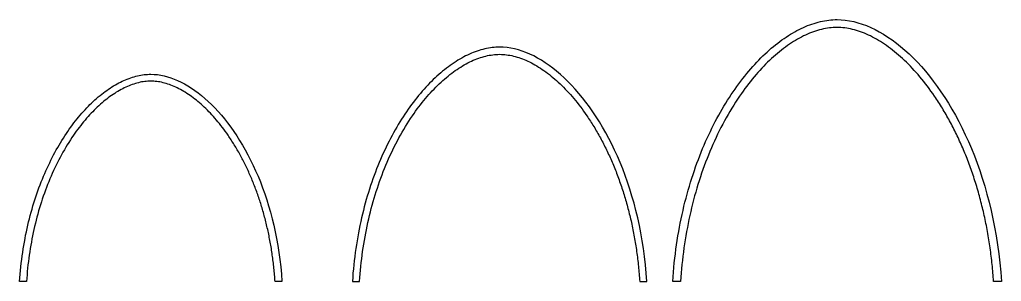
# Model space of a CAD drawing. Extents: x 57 to 189, y -88 to -29.
# Drawn here: x 123.84 to 133.07, y -59.39 to -56.93 of the extents above; entities that cross this region are included whole.
import ezdxf

# ---------------------------------------------------------------- set-up
doc = ezdxf.new("R2010")
doc.units = 0
doc.layers.add('NAILERS', color=18, linetype='CONTINUOUS')

msp = doc.modelspace()

# ---------------------------------------------------------------- linework, layer by layer
at = {"layer": 'NAILERS'}
for points in [[(133.0749, -59.3924), (133.0748, -59.3924), (133.0746, -59.3924), (133.0742, -59.3924), (133.0736, -59.3924), (133.0729, -59.3924), (133.072, -59.3924), (133.071, -59.3924), (133.0699, -59.3924), (133.0686, -59.3924), (133.0673, -59.3924), (133.0658, -59.3924), (133.0643, -59.3924), (133.0626, -59.3924), (133.0609, -59.3924), (133.0591, -59.3924), (133.0572, -59.3924), (133.0552, -59.3924), (133.0532, -59.3924), (133.0512, -59.3924), (133.0491, -59.3924), (133.0469, -59.3924), (133.0448, -59.3924), (133.0426, -59.3924), (133.0404, -59.3924), (133.0382, -59.3924), (133.036, -59.3924), (133.0338, -59.3924), (133.0316, -59.3924), (133.0295, -59.3924), (133.0273, -59.3924), (133.0252, -59.3924), (133.0232, -59.3924), (133.0212, -59.3924), (133.0192, -59.3924), (133.0173, -59.3924), (133.0155, -59.3924), (133.0138, -59.3924), (133.0121, -59.3924), (133.0106, -59.3924), (133.0091, -59.3924), (133.0078, -59.3924), (133.0065, -59.3924), (133.0054, -59.3924), (133.0044, -59.3924), (133.0035, -59.3924), (133.0028, -59.3924), (133.0022, -59.3924), (133.0018, -59.3924), (133.0016, -59.3924), (133.0015, -59.3924), (133.0001, -59.3725), (132.9987, -59.3526), (132.9972, -59.3327), (132.9956, -59.3129), (132.9939, -59.2931), (132.9921, -59.2734), (132.9903, -59.2536), (132.9883, -59.2339), (132.9862, -59.2143), (132.9841, -59.1946), (132.9819, -59.175), (132.9795, -59.1555), (132.9771, -59.1359), (132.9746, -59.1165), (132.972, -59.097), (132.9693, -59.0776), (132.9665, -59.0582), (132.9637, -59.0389), (132.9607, -59.0196), (132.9577, -59.0003), (132.9545, -58.9811), (132.9513, -58.9619), (132.948, -58.9428), (132.9446, -58.9237), (132.9411, -58.9047), (132.9376, -58.8857), (132.9339, -58.8667), (132.9302, -58.8478), (132.9263, -58.8289), (132.9224, -58.8101), (132.9184, -58.7913), (132.9143, -58.7726), (132.9102, -58.7539), (132.9059, -58.7353), (132.9015, -58.7167), (132.8971, -58.6982), (132.8926, -58.6797), (132.888, -58.6613), (132.8833, -58.6429), (132.8785, -58.6246), (132.8737, -58.6063), (132.8688, -58.5881), (132.8637, -58.57), (132.8586, -58.5519), (132.8534, -58.5338), (132.8482, -58.5159), (132.8428, -58.4979), (132.8374, -58.4801), (132.8319, -58.4623), (132.8263, -58.4445), (132.8206, -58.4268), (132.8148, -58.4092), (132.809, -58.3916), (132.803, -58.3741), (132.797, -58.3567), (132.791, -58.3393), (132.7848, -58.322), (132.7785, -58.3047), (132.7722, -58.2876), (132.7658, -58.2704), (132.7593, -58.2534), (132.7527, -58.2364), (132.7461, -58.2195), (132.7394, -58.2027), (132.7326, -58.1859), (132.7257, -58.1692), (132.7187, -58.1526), (132.7117, -58.136), (132.7045, -58.1195), (132.6974, -58.1031), (132.6901, -58.0868), (132.6827, -58.0705), (132.6753, -58.0543), (132.6678, -58.0382), (132.6602, -58.0222), (132.6525, -58.0062), (132.6448, -57.9903), (132.637, -57.9745), (132.6291, -57.9588), (132.6212, -57.9431), (132.6131, -57.9276), (132.605, -57.9121), (132.5968, -57.8967), (132.5886, -57.8814), (132.5802, -57.8661), (132.5718, -57.851), (132.5633, -57.8359), (132.5548, -57.8209), (132.5461, -57.806), (132.5374, -57.7912), (132.5286, -57.7765), (132.5198, -57.7618), (132.5109, -57.7473), (132.5019, -57.7328), (132.4928, -57.7184), (132.4837, -57.7042), (132.4745, -57.69), (132.4652, -57.6759), (132.4558, -57.6619), (132.4464, -57.6479), (132.4297, -57.6238), (132.4129, -57.6001), (132.3959, -57.5768), (132.3788, -57.5538), (132.3616, -57.5313), (132.3442, -57.5092), (132.3267, -57.4875), (132.309, -57.4663), (132.2913, -57.4454), (132.2734, -57.425), (132.2555, -57.405), (132.2374, -57.3854), (132.2192, -57.3663), (132.201, -57.3476), (132.1826, -57.3294), (132.1642, -57.3116), (132.1457, -57.2943), (132.1272, -57.2774), (132.1086, -57.261), (132.0899, -57.245), (132.0712, -57.2295), (132.0524, -57.2145), (132.0336, -57.1999), (132.0147, -57.1859), (131.9959, -57.1723), (131.977, -57.1592), (131.958, -57.1466), (131.9391, -57.1345), (131.9202, -57.1229), (131.9012, -57.1118), (131.8823, -57.1011), (131.8633, -57.091), (131.8444, -57.0815), (131.8255, -57.0724), (131.8066, -57.0638), (131.7877, -57.0558), (131.7689, -57.0483), (131.7501, -57.0414), (131.7313, -57.0349), (131.7127, -57.029), (131.694, -57.0237), (131.6754, -57.0189), (131.6569, -57.0146), (131.6385, -57.0109), (131.6201, -57.0078), (131.6018, -57.0052), (131.5836, -57.0032), (131.5655, -57.0018), (131.5475, -57.0009), (131.5296, -57.0006), (131.5117, -57.0009), (131.4937, -57.0018), (131.4756, -57.0032), (131.4574, -57.0052), (131.4391, -57.0078), (131.4207, -57.0109), (131.4023, -57.0146), (131.3838, -57.0189), (131.3652, -57.0237), (131.3466, -57.029), (131.3279, -57.0349), (131.3091, -57.0414), (131.2903, -57.0483), (131.2715, -57.0558), (131.2526, -57.0638), (131.2337, -57.0724), (131.2148, -57.0815), (131.1959, -57.091), (131.177, -57.1011), (131.158, -57.1118), (131.1391, -57.1229), (131.1201, -57.1345), (131.1012, -57.1466), (131.0822, -57.1592), (131.0633, -57.1723), (131.0445, -57.1859), (131.0256, -57.1999), (131.0068, -57.2145), (130.988, -57.2295), (130.9693, -57.245), (130.9506, -57.261), (130.932, -57.2774), (130.9135, -57.2943), (130.895, -57.3116), (130.8766, -57.3294), (130.8582, -57.3476), (130.84, -57.3663), (130.8218, -57.3854), (130.8038, -57.405), (130.7858, -57.425), (130.7679, -57.4454), (130.7502, -57.4663), (130.7325, -57.4875), (130.715, -57.5092), (130.6977, -57.5313), (130.6804, -57.5538), (130.6633, -57.5768), (130.6463, -57.6001), (130.6295, -57.6238), (130.6128, -57.6479), (130.594, -57.6759), (130.5755, -57.7042), (130.5573, -57.7328), (130.5394, -57.7618), (130.5218, -57.7912), (130.5044, -57.8209), (130.4874, -57.851), (130.4706, -57.8814), (130.4542, -57.9121), (130.4381, -57.9432), (130.4222, -57.9745), (130.4067, -58.0062), (130.3914, -58.0382), (130.3765, -58.0705), (130.3619, -58.1031), (130.3475, -58.136), (130.3335, -58.1692), (130.3199, -58.2027), (130.3065, -58.2364), (130.2934, -58.2705), (130.2807, -58.3047), (130.2683, -58.3393), (130.2562, -58.3741), (130.2444, -58.4092), (130.2329, -58.4445), (130.2218, -58.4801), (130.211, -58.5158), (130.2006, -58.5519), (130.1905, -58.5881), (130.1807, -58.6246), (130.1712, -58.6613), (130.1621, -58.6982), (130.1533, -58.7353), (130.1449, -58.7726), (130.1368, -58.8101), (130.129, -58.8478), (130.1216, -58.8856), (130.1146, -58.9237), (130.1079, -58.9619), (130.1015, -59.0003), (130.0955, -59.0389), (130.0899, -59.0776), (130.0846, -59.1165), (130.0797, -59.1555), (130.0751, -59.1946), (130.0709, -59.2339), (130.0671, -59.2734), (130.0636, -59.3129), (130.0605, -59.3526), (130.0577, -59.3924), (130.0577, -59.3924), (130.0574, -59.3924), (130.057, -59.3924), (130.0564, -59.3924), (130.0557, -59.3924), (130.0548, -59.3924), (130.0538, -59.3924), (130.0527, -59.3924), (130.0515, -59.3924), (130.0501, -59.3924), (130.0486, -59.3924), (130.0471, -59.3924), (130.0454, -59.3924), (130.0437, -59.3924), (130.0419, -59.3924), (130.04, -59.3924), (130.038, -59.3924), (130.036, -59.3924), (130.034, -59.3924), (130.0319, -59.3924), (130.0298, -59.3924), (130.0276, -59.3924), (130.0254, -59.3924), (130.0232, -59.3924), (130.021, -59.3924), (130.0188, -59.3924), (130.0166, -59.3924), (130.0144, -59.3924), (130.0123, -59.3924), (130.0101, -59.3924), (130.008, -59.3924), (130.006, -59.3924), (130.004, -59.3924), (130.002, -59.3924), (130.0002, -59.3924), (129.9983, -59.3924), (129.9966, -59.3924), (129.9949, -59.3924), (129.9934, -59.3924), (129.9919, -59.3924), (129.9906, -59.3924), (129.9893, -59.3924), (129.9882, -59.3924), (129.9872, -59.3924), (129.9863, -59.3924), (129.9856, -59.3924), (129.985, -59.3924), (129.9846, -59.3924), (129.9844, -59.3924), (129.9843, -59.3924), (129.9873, -59.3483), (129.9908, -59.3044), (129.9946, -59.2609), (129.9989, -59.2177), (130.0036, -59.1748), (130.0087, -59.1322), (130.0142, -59.0899), (130.0201, -59.0479), (130.0264, -59.0062), (130.0331, -58.9649), (130.0401, -58.9238), (130.0475, -58.8831), (130.0553, -58.8427), (130.0634, -58.8027), (130.0719, -58.763), (130.0808, -58.7236), (130.09, -58.6845), (130.0995, -58.6458), (130.1094, -58.6075), (130.1196, -58.5695), (130.1301, -58.5318), (130.1409, -58.4945), (130.1521, -58.4576), (130.1636, -58.421), (130.1753, -58.3848), (130.1874, -58.349), (130.1997, -58.3135), (130.2124, -58.2784), (130.2253, -58.2436), (130.2385, -58.2093), (130.252, -58.1753), (130.2657, -58.1417), (130.2797, -58.1085), (130.2939, -58.0757), (130.3084, -58.0433), (130.3232, -58.0113), (130.3382, -57.9797), (130.3534, -57.9485), (130.3688, -57.9177), (130.3845, -57.8873), (130.4004, -57.8573), (130.4164, -57.8278), (130.4327, -57.7986), (130.4492, -57.7699), (130.4659, -57.7416), (130.4828, -57.7137), (130.4999, -57.6863), (130.5172, -57.6593), (130.5346, -57.6327), (130.5522, -57.6066), (130.5699, -57.5809), (130.5879, -57.5556), (130.6059, -57.5308), (130.6241, -57.5065), (130.6425, -57.4826), (130.661, -57.4591), (130.6796, -57.4362), (130.6984, -57.4137), (130.7173, -57.3916), (130.7362, -57.37), (130.7553, -57.3489), (130.7746, -57.3283), (130.7939, -57.3082), (130.8133, -57.2885), (130.8328, -57.2693), (130.8523, -57.2506), (130.872, -57.2324), (130.8917, -57.2147), (130.9115, -57.1975), (130.9314, -57.1808), (130.9513, -57.1646), (130.9712, -57.1489), (130.9913, -57.1337), (131.0113, -57.1191), (131.0314, -57.1049), (131.0515, -57.0912), (131.0717, -57.0781), (131.0918, -57.0655), (131.112, -57.0535), (131.1322, -57.0419), (131.1524, -57.0309), (131.1726, -57.0204), (131.1928, -57.0105), (131.2129, -57.0011), (131.2331, -56.9923), (131.2532, -56.984), (131.2733, -56.9762), (131.2934, -56.9691), (131.3134, -56.9624), (131.3334, -56.9564), (131.3533, -56.9509), (131.3732, -56.9459), (131.393, -56.9415), (131.4128, -56.9378), (131.4325, -56.9345), (131.4521, -56.9319), (131.4716, -56.9298), (131.491, -56.9284), (131.5104, -56.9275), (131.5296, -56.9272), (131.5682, -56.9284), (131.6072, -56.9319), (131.6464, -56.9378), (131.686, -56.9459), (131.7258, -56.9564), (131.7658, -56.9691), (131.806, -56.984), (131.8463, -57.0011), (131.8866, -57.0204), (131.927, -57.0419), (131.9674, -57.0655), (132.0077, -57.0913), (132.0479, -57.1191), (132.088, -57.1489), (132.1278, -57.1808), (132.1675, -57.2147), (132.2069, -57.2506), (132.2459, -57.2885), (132.2847, -57.3283), (132.323, -57.37), (132.3608, -57.4137), (132.3982, -57.4591), (132.4351, -57.5065), (132.4714, -57.5556), (132.507, -57.6065), (132.5421, -57.6593), (132.5764, -57.7137), (132.61, -57.7699), (132.6428, -57.8278), (132.6747, -57.8873), (132.7058, -57.9485), (132.736, -58.0113), (132.7653, -58.0757), (132.7935, -58.1417), (132.8207, -58.2093), (132.8468, -58.2784), (132.8718, -58.349), (132.8957, -58.421), (132.9183, -58.4945), (132.9396, -58.5695), (132.9597, -58.6458), (132.9784, -58.7236), (132.9958, -58.8027), (133.0117, -58.8831), (133.0261, -58.9649), (133.0391, -59.0479), (133.0505, -59.1322), (133.0603, -59.2177), (133.0684, -59.3044)], [(126.3089, -59.3924), (126.3089, -59.3924), (126.3086, -59.3924), (126.3083, -59.3924), (126.3078, -59.3924), (126.3071, -59.3924), (126.3064, -59.3924), (126.3055, -59.3924), (126.3045, -59.3924), (126.3034, -59.3924), (126.3022, -59.3924), (126.3009, -59.3924), (126.2995, -59.3924), (126.2981, -59.3924), (126.2965, -59.3924), (126.2949, -59.3924), (126.2933, -59.3924), (126.2916, -59.3924), (126.2898, -59.3924), (126.288, -59.3924), (126.2861, -59.3924), (126.2842, -59.3924), (126.2823, -59.3924), (126.2804, -59.3924), (126.2785, -59.3924), (126.2765, -59.3924), (126.2746, -59.3924), (126.2727, -59.3924), (126.2707, -59.3924), (126.2688, -59.3924), (126.267, -59.3924), (126.2651, -59.3924), (126.2633, -59.3924), (126.2615, -59.3924), (126.2598, -59.3924), (126.2581, -59.3924), (126.2565, -59.3924), (126.255, -59.3924), (126.2536, -59.3924), (126.2522, -59.3924), (126.2509, -59.3924), (126.2497, -59.3924), (126.2486, -59.3924), (126.2476, -59.3924), (126.2467, -59.3924), (126.246, -59.3924), (126.2453, -59.3924), (126.2448, -59.3924), (126.2445, -59.3924), (126.2442, -59.3924), (126.2442, -59.3924), (126.2431, -59.3767), (126.242, -59.361), (126.2408, -59.3453), (126.2395, -59.3297), (126.2381, -59.314), (126.2367, -59.2984), (126.2352, -59.2829), (126.2337, -59.2673), (126.232, -59.2518), (126.2303, -59.2363), (126.2285, -59.2209), (126.2267, -59.2054), (126.2247, -59.19), (126.2227, -59.1746), (126.2207, -59.1593), (126.2185, -59.144), (126.2163, -59.1287), (126.214, -59.1134), (126.2117, -59.0982), (126.2092, -59.083), (126.2068, -59.0678), (126.2042, -59.0527), (126.2016, -59.0376), (126.1988, -59.0225), (126.1961, -59.0075), (126.1932, -58.9925), (126.1903, -58.9776), (126.1873, -58.9626), (126.1843, -58.9477), (126.1812, -58.9329), (126.178, -58.9181), (126.1747, -58.9033), (126.1714, -58.8886), (126.168, -58.8739), (126.1645, -58.8592), (126.161, -58.8446), (126.1574, -58.83), (126.1538, -58.8155), (126.15, -58.801), (126.1462, -58.7866), (126.1424, -58.7722), (126.1384, -58.7578), (126.1345, -58.7435), (126.1304, -58.7292), (126.1263, -58.715), (126.1221, -58.7008), (126.1178, -58.6866), (126.1135, -58.6725), (126.1091, -58.6585), (126.1046, -58.6445), (126.1001, -58.6306), (126.0955, -58.6166), (126.0909, -58.6028), (126.0861, -58.589), (126.0814, -58.5752), (126.0765, -58.5615), (126.0716, -58.5479), (126.0666, -58.5343), (126.0616, -58.5207), (126.0565, -58.5072), (126.0513, -58.4938), (126.0461, -58.4804), (126.0408, -58.467), (126.0355, -58.4537), (126.03, -58.4405), (126.0246, -58.4273), (126.019, -58.4142), (126.0134, -58.4012), (126.0077, -58.3881), (126.002, -58.3752), (125.9962, -58.3623), (125.9904, -58.3495), (125.9845, -58.3367), (125.9785, -58.324), (125.9725, -58.3113), (125.9664, -58.2988), (125.9602, -58.2862), (125.954, -58.2738), (125.9477, -58.2613), (125.9414, -58.249), (125.935, -58.2367), (125.9285, -58.2245), (125.922, -58.2124), (125.9154, -58.2003), (125.9088, -58.1882), (125.9021, -58.1763), (125.8954, -58.1644), (125.8885, -58.1526), (125.8817, -58.1408), (125.8747, -58.1291), (125.8678, -58.1175), (125.8607, -58.106), (125.8536, -58.0945), (125.8465, -58.0831), (125.8392, -58.0717), (125.832, -58.0604), (125.8246, -58.0492), (125.8172, -58.0381), (125.8098, -58.0271), (125.8023, -58.0161), (125.7891, -57.9971), (125.7757, -57.9784), (125.7622, -57.9601), (125.7486, -57.942), (125.7349, -57.9243), (125.7212, -57.9069), (125.7073, -57.8898), (125.6933, -57.8731), (125.6792, -57.8567), (125.665, -57.8406), (125.6507, -57.8249), (125.6364, -57.8095), (125.622, -57.7944), (125.6075, -57.7797), (125.593, -57.7654), (125.5784, -57.7513), (125.5637, -57.7377), (125.549, -57.7244), (125.5342, -57.7115), (125.5194, -57.6989), (125.5046, -57.6867), (125.4897, -57.6749), (125.4748, -57.6635), (125.4598, -57.6524), (125.4449, -57.6417), (125.4299, -57.6314), (125.4149, -57.6215), (125.3999, -57.612), (125.3848, -57.6028), (125.3698, -57.5941), (125.3548, -57.5857), (125.3398, -57.5778), (125.3248, -57.5702), (125.3098, -57.5631), (125.2948, -57.5564), (125.2799, -57.5501), (125.265, -57.5442), (125.2501, -57.5387), (125.2352, -57.5336), (125.2204, -57.529), (125.2057, -57.5248), (125.1909, -57.521), (125.1763, -57.5177), (125.1617, -57.5147), (125.1471, -57.5123), (125.1326, -57.5103), (125.1182, -57.5087), (125.1039, -57.5075), (125.0896, -57.5069), (125.0755, -57.5066), (125.0613, -57.5069), (125.047, -57.5075), (125.0327, -57.5087), (125.0183, -57.5103), (125.0038, -57.5123), (124.9893, -57.5147), (124.9746, -57.5177), (124.96, -57.521), (124.9453, -57.5248), (124.9305, -57.529), (124.9157, -57.5336), (124.9008, -57.5387), (124.8859, -57.5442), (124.871, -57.5501), (124.8561, -57.5564), (124.8411, -57.5631), (124.8261, -57.5702), (124.8111, -57.5778), (124.7961, -57.5857), (124.7811, -57.5941), (124.7661, -57.6028), (124.751, -57.612), (124.736, -57.6215), (124.721, -57.6314), (124.706, -57.6417), (124.6911, -57.6524), (124.6761, -57.6635), (124.6612, -57.6749), (124.6463, -57.6867), (124.6315, -57.6989), (124.6167, -57.7115), (124.6019, -57.7244), (124.5872, -57.7377), (124.5725, -57.7513), (124.5579, -57.7654), (124.5434, -57.7797), (124.5289, -57.7944), (124.5145, -57.8095), (124.5002, -57.8249), (124.4859, -57.8406), (124.4718, -57.8567), (124.4577, -57.8731), (124.4437, -57.8898), (124.4298, -57.9069), (124.416, -57.9243), (124.4023, -57.942), (124.3887, -57.9601), (124.3752, -57.9784), (124.3619, -57.9971), (124.3486, -58.0161), (124.3337, -58.0381), (124.319, -58.0604), (124.3045, -58.0831), (124.2902, -58.106), (124.2762, -58.1291), (124.2624, -58.1526), (124.2488, -58.1763), (124.2355, -58.2003), (124.2224, -58.2245), (124.2095, -58.249), (124.1969, -58.2738), (124.1845, -58.2987), (124.1724, -58.324), (124.1605, -58.3495), (124.1489, -58.3752), (124.1375, -58.4011), (124.1264, -58.4273), (124.1155, -58.4537), (124.1048, -58.4804), (124.0944, -58.5072), (124.0843, -58.5342), (124.0744, -58.5615), (124.0648, -58.589), (124.0554, -58.6166), (124.0463, -58.6445), (124.0374, -58.6725), (124.0289, -58.7008), (124.0205, -58.7292), (124.0125, -58.7578), (124.0047, -58.7866), (123.9971, -58.8155), (123.9899, -58.8446), (123.9829, -58.8739), (123.9762, -58.9033), (123.9697, -58.9329), (123.9636, -58.9626), (123.9577, -58.9925), (123.9521, -59.0225), (123.9467, -59.0527), (123.9417, -59.083), (123.9369, -59.1134), (123.9324, -59.144), (123.9282, -59.1746), (123.9243, -59.2054), (123.9206, -59.2363), (123.9173, -59.2673), (123.9142, -59.2984), (123.9114, -59.3296), (123.909, -59.361), (123.9068, -59.3924), (123.9067, -59.3924), (123.9065, -59.3924), (123.9061, -59.3924), (123.9056, -59.3924), (123.905, -59.3924), (123.9042, -59.3924), (123.9033, -59.3924), (123.9023, -59.3924), (123.9012, -59.3924), (123.9, -59.3924), (123.8987, -59.3924), (123.8974, -59.3924), (123.8959, -59.3924), (123.8944, -59.3924), (123.8928, -59.3924), (123.8911, -59.3924), (123.8894, -59.3924), (123.8876, -59.3924), (123.8858, -59.3924), (123.884, -59.3924), (123.8821, -59.3924), (123.8802, -59.3924), (123.8783, -59.3924), (123.8763, -59.3924), (123.8744, -59.3924), (123.8724, -59.3924), (123.8705, -59.3924), (123.8686, -59.3924), (123.8667, -59.3924), (123.8648, -59.3924), (123.863, -59.3924), (123.8611, -59.3924), (123.8594, -59.3924), (123.8577, -59.3924), (123.856, -59.3924), (123.8544, -59.3924), (123.8529, -59.3924), (123.8514, -59.3924), (123.85, -59.3924), (123.8487, -59.3924), (123.8475, -59.3924), (123.8464, -59.3924), (123.8455, -59.3924), (123.8446, -59.3924), (123.8438, -59.3924), (123.8432, -59.3924), (123.8427, -59.3924), (123.8423, -59.3924), (123.8421, -59.3924), (123.842, -59.3924), (123.8444, -59.3575), (123.8472, -59.3228), (123.8503, -59.2884), (123.8537, -59.2542), (123.8574, -59.2202), (123.8615, -59.1865), (123.8659, -59.153), (123.8706, -59.1198), (123.8756, -59.0868), (123.8809, -59.0541), (123.8866, -59.0216), (123.8925, -58.9894), (123.8987, -58.9575), (123.9052, -58.9258), (123.912, -58.8943), (123.919, -58.8632), (123.9264, -58.8323), (123.934, -58.8017), (123.9418, -58.7713), (123.95, -58.7413), (123.9584, -58.7115), (123.967, -58.6819), (123.9759, -58.6527), (123.9851, -58.6238), (123.9945, -58.5951), (124.0041, -58.5668), (124.014, -58.5387), (124.0241, -58.5109), (124.0344, -58.4834), (124.0449, -58.4563), (124.0557, -58.4294), (124.0666, -58.4028), (124.0778, -58.3765), (124.0892, -58.3506), (124.1007, -58.325), (124.1125, -58.2996), (124.1245, -58.2746), (124.1366, -58.2499), (124.1489, -58.2255), (124.1614, -58.2015), (124.1741, -58.1778), (124.1869, -58.1544), (124.2, -58.1313), (124.2131, -58.1086), (124.2264, -58.0862), (124.2399, -58.0641), (124.2536, -58.0424), (124.2673, -58.0211), (124.2812, -58), (124.2953, -57.9794), (124.3094, -57.959), (124.3237, -57.9391), (124.3382, -57.9194), (124.3527, -57.9002), (124.3674, -57.8813), (124.3821, -57.8627), (124.397, -57.8445), (124.412, -57.8267), (124.427, -57.8093), (124.4422, -57.7922), (124.4575, -57.7755), (124.4728, -57.7592), (124.4882, -57.7433), (124.5037, -57.7277), (124.5192, -57.7125), (124.5349, -57.6978), (124.5506, -57.6834), (124.5663, -57.6693), (124.5821, -57.6557), (124.5979, -57.6425), (124.6138, -57.6297), (124.6298, -57.6173), (124.6458, -57.6053), (124.6618, -57.5936), (124.6778, -57.5824), (124.6939, -57.5716), (124.7099, -57.5613), (124.726, -57.5513), (124.7421, -57.5417), (124.7583, -57.5326), (124.7744, -57.5239), (124.7905, -57.5156), (124.8066, -57.5078), (124.8227, -57.5003), (124.8388, -57.4933), (124.8548, -57.4868), (124.8709, -57.4806), (124.8869, -57.475), (124.9029, -57.4697), (124.9188, -57.4649), (124.9348, -57.4605), (124.9506, -57.4566), (124.9664, -57.4532), (124.9822, -57.4502), (124.9979, -57.4476), (125.0136, -57.4455), (125.0292, -57.4439), (125.0447, -57.4427), (125.0601, -57.442), (125.0755, -57.4418), (125.1063, -57.4427), (125.1374, -57.4455), (125.1687, -57.4502), (125.2003, -57.4566), (125.2321, -57.4649), (125.264, -57.475), (125.2961, -57.4868), (125.3282, -57.5003), (125.3604, -57.5156), (125.3927, -57.5326), (125.4249, -57.5513), (125.4571, -57.5716), (125.4892, -57.5936), (125.5211, -57.6173), (125.553, -57.6425), (125.5846, -57.6693), (125.6161, -57.6977), (125.6472, -57.7277), (125.6781, -57.7592), (125.7087, -57.7922), (125.739, -57.8267), (125.7688, -57.8627), (125.7982, -57.9002), (125.8272, -57.939), (125.8557, -57.9793), (125.8836, -58.021), (125.911, -58.0641), (125.9378, -58.1086), (125.964, -58.1544), (125.9895, -58.2015), (126.0143, -58.2499), (126.0384, -58.2996), (126.0618, -58.3506), (126.0843, -58.4028), (126.106, -58.4563), (126.1269, -58.5109), (126.1468, -58.5668), (126.1658, -58.6238), (126.1839, -58.6819), (126.2009, -58.7413), (126.217, -58.8017), (126.2319, -58.8632), (126.2458, -58.9258), (126.2585, -58.9894), (126.27, -59.0541), (126.2803, -59.1198), (126.2894, -59.1865), (126.2972, -59.2542), (126.3038, -59.3228)]]:
    msp.add_lwpolyline(points, close=True, dxfattribs=at)
msp.add_lwpolyline([(129.7414, -59.3924), (129.7356, -59.3137), (129.7282, -59.236), (129.7195, -59.1595), (129.7093, -59.0841), (129.6976, -59.0098), (129.6847, -58.9366), (129.6704, -58.8646), (129.6549, -58.7938), (129.6381, -58.7243), (129.6201, -58.6559), (129.601, -58.5889), (129.5807, -58.5231), (129.5593, -58.4586), (129.5369, -58.3954), (129.5135, -58.3336), (129.4891, -58.2731), (129.4638, -58.2141), (129.4376, -58.1564), (129.4106, -58.1002), (129.3827, -58.0454), (129.354, -57.9921), (129.3246, -57.9404), (129.2945, -57.8901), (129.2638, -57.8414), (129.2324, -57.7942), (129.2004, -57.7486), (129.1679, -57.7046), (129.1349, -57.6623), (129.1014, -57.6216), (129.0674, -57.5825), (129.0331, -57.5452), (128.9984, -57.5096), (128.9634, -57.4757), (128.9281, -57.4436), (128.8925, -57.4132), (128.8568, -57.3847), (128.8209, -57.358), (128.7848, -57.3331), (128.7487, -57.3101), (128.7125, -57.2889), (128.6764, -57.2697), (128.6402, -57.2524), (128.6041, -57.2371), (128.5681, -57.2237), (128.5322, -57.2124), (128.4966, -57.203), (128.4611, -57.1957), (128.4259, -57.1905), (128.391, -57.1873), (128.3564, -57.1862), (128.3391, -57.1865), (128.3218, -57.1873), (128.3044, -57.1886), (128.2869, -57.1905), (128.2693, -57.1928), (128.2517, -57.1957), (128.234, -57.1991), (128.2162, -57.203), (128.1984, -57.2074), (128.1805, -57.2124), (128.1626, -57.2178), (128.1447, -57.2237), (128.1267, -57.2302), (128.1087, -57.2371), (128.0906, -57.2445), (128.0726, -57.2524), (128.0545, -57.2608), (128.0364, -57.2697), (128.0183, -57.2791), (128.0002, -57.2889), (127.9821, -57.2993), (127.964, -57.3101), (127.946, -57.3213), (127.9279, -57.3331), (127.9099, -57.3453), (127.8919, -57.358), (127.8739, -57.3711), (127.856, -57.3847), (127.8381, -57.3987), (127.8202, -57.4132), (127.8024, -57.4282), (127.7847, -57.4436), (127.767, -57.4594), (127.7494, -57.4757), (127.7319, -57.4924), (127.7144, -57.5096), (127.697, -57.5272), (127.6797, -57.5452), (127.6625, -57.5637), (127.6454, -57.5826), (127.6283, -57.6019), (127.6114, -57.6216), (127.5946, -57.6417), (127.5779, -57.6623), (127.5613, -57.6833), (127.5449, -57.7046), (127.5285, -57.7264), (127.5123, -57.7486), (127.4963, -57.7712), (127.4804, -57.7942), (127.4646, -57.8176), (127.449, -57.8414), (127.4335, -57.8655), (127.4182, -57.8901), (127.4031, -57.915), (127.3881, -57.9404), (127.3733, -57.9661), (127.3587, -57.9922), (127.3443, -58.0186), (127.33, -58.0454), (127.316, -58.0726), (127.3022, -58.1002), (127.2885, -58.1281), (127.2751, -58.1564), (127.2619, -58.1851), (127.2489, -58.2141), (127.2361, -58.2434), (127.2236, -58.2731), (127.2113, -58.3032), (127.1992, -58.3336), (127.1874, -58.3643), (127.1758, -58.3954), (127.1645, -58.4268), (127.1534, -58.4586), (127.1426, -58.4906), (127.132, -58.5231), (127.1218, -58.5558), (127.1118, -58.5888), (127.1021, -58.6222), (127.0926, -58.6559), (127.0835, -58.6899), (127.0746, -58.7243), (127.0661, -58.7589), (127.0579, -58.7938), (127.0499, -58.8291), (127.0423, -58.8646), (127.035, -58.9005), (127.028, -58.9366), (127.0214, -58.973), (127.0151, -59.0097), (127.0091, -59.0468), (127.0035, -59.0841), (126.9982, -59.1216), (126.9933, -59.1595), (126.9887, -59.1976), (126.9845, -59.236), (126.9807, -59.2747), (126.9772, -59.3137), (126.9741, -59.3529), (126.9714, -59.3924), (126.9715, -59.3924), (126.9717, -59.3924), (126.9721, -59.3924), (126.9726, -59.3924), (126.9733, -59.3924), (126.9741, -59.3924), (126.975, -59.3924), (126.976, -59.3924), (126.9772, -59.3924), (126.9784, -59.3924), (126.9798, -59.3924), (126.9812, -59.3924), (126.9827, -59.3924), (126.9843, -59.3924), (126.986, -59.3924), (126.9878, -59.3924), (126.9896, -59.3924), (126.9914, -59.3924), (126.9933, -59.3924), (126.9952, -59.3924), (126.9972, -59.3924), (126.9992, -59.3924), (127.0012, -59.3924), (127.0032, -59.3924), (127.0053, -59.3924), (127.0073, -59.3924), (127.0093, -59.3924), (127.0113, -59.3924), (127.0133, -59.3924), (127.0153, -59.3924), (127.0172, -59.3924), (127.0191, -59.3924), (127.021, -59.3924), (127.0228, -59.3924), (127.0245, -59.3924), (127.0262, -59.3924), (127.0278, -59.3924), (127.0293, -59.3924), (127.0308, -59.3924), (127.0321, -59.3924), (127.0334, -59.3924), (127.0345, -59.3924), (127.0356, -59.3924), (127.0365, -59.3924), (127.0373, -59.3924), (127.0379, -59.3924), (127.0385, -59.3924), (127.0389, -59.3924), (127.0391, -59.3924), (127.0392, -59.3924), (127.0416, -59.3568), (127.0444, -59.3213), (127.0475, -59.2859), (127.051, -59.2507), (127.0547, -59.2155), (127.0588, -59.1805), (127.0632, -59.1456), (127.068, -59.1109), (127.073, -59.0763), (127.0784, -59.0418), (127.0841, -59.0074), (127.0901, -58.9733), (127.0964, -58.9392), (127.103, -58.9054), (127.11, -58.8717), (127.1172, -58.8381), (127.1248, -58.8048), (127.1327, -58.7716), (127.1408, -58.7386), (127.1493, -58.7058), (127.1581, -58.6732), (127.1671, -58.6408), (127.1765, -58.6086), (127.1862, -58.5766), (127.1961, -58.5448), (127.2064, -58.5132), (127.2169, -58.4818), (127.2277, -58.4507), (127.2389, -58.4198), (127.2503, -58.3891), (127.262, -58.3587), (127.274, -58.3285), (127.2862, -58.2986), (127.2988, -58.2689), (127.3116, -58.2395), (127.3247, -58.2103), (127.338, -58.1815), (127.3517, -58.1528), (127.3656, -58.1245), (127.3798, -58.0965), (127.3943, -58.0687), (127.409, -58.0412), (127.424, -58.014), (127.4393, -57.9872), (127.4548, -57.9606), (127.4706, -57.9343), (127.4866, -57.9084), (127.5029, -57.8827), (127.5195, -57.8574), (127.5363, -57.8325), (127.5513, -57.8109), (127.5663, -57.7897), (127.5815, -57.7689), (127.5968, -57.7484), (127.6122, -57.7282), (127.6278, -57.7085), (127.6435, -57.6891), (127.6592, -57.6701), (127.6751, -57.6515), (127.6911, -57.6332), (127.7072, -57.6154), (127.7233, -57.5979), (127.7396, -57.5808), (127.7559, -57.5641), (127.7723, -57.5478), (127.7888, -57.5319), (127.8053, -57.5164), (127.8219, -57.5013), (127.8386, -57.4866), (127.8553, -57.4724), (127.872, -57.4585), (127.8888, -57.4451), (127.9057, -57.4321), (127.9225, -57.4196), (127.9394, -57.4074), (127.9563, -57.3957), (127.9732, -57.3845), (127.9902, -57.3736), (128.0071, -57.3633), (128.0241, -57.3533), (128.041, -57.3439), (128.058, -57.3348), (128.0749, -57.3263), (128.0918, -57.3182), (128.1087, -57.3105), (128.1256, -57.3034), (128.1424, -57.2967), (128.1592, -57.2904), (128.176, -57.2847), (128.1927, -57.2794), (128.2094, -57.2747), (128.226, -57.2704), (128.2426, -57.2666), (128.259, -57.2633), (128.2755, -57.2605), (128.2918, -57.2582), (128.3081, -57.2564), (128.3243, -57.2551), (128.3404, -57.2543), (128.3564, -57.254), (128.3724, -57.2543), (128.3885, -57.2551), (128.4047, -57.2564), (128.421, -57.2582), (128.4373, -57.2605), (128.4537, -57.2633), (128.4702, -57.2666), (128.4868, -57.2704), (128.5034, -57.2747), (128.5201, -57.2794), (128.5368, -57.2847), (128.5536, -57.2904), (128.5704, -57.2967), (128.5872, -57.3034), (128.6041, -57.3105), (128.621, -57.3182), (128.6379, -57.3263), (128.6548, -57.3348), (128.6717, -57.3439), (128.6887, -57.3533), (128.7056, -57.3633), (128.7226, -57.3736), (128.7395, -57.3845), (128.7565, -57.3957), (128.7734, -57.4074), (128.7902, -57.4196), (128.8071, -57.4321), (128.8239, -57.4451), (128.8407, -57.4585), (128.8575, -57.4724), (128.8742, -57.4866), (128.8908, -57.5013), (128.9074, -57.5164), (128.924, -57.5319), (128.9404, -57.5478), (128.9568, -57.5641), (128.9732, -57.5808), (128.9894, -57.5979), (129.0056, -57.6154), (129.0216, -57.6332), (129.0376, -57.6515), (129.0535, -57.6701), (129.0693, -57.6891), (129.0849, -57.7085), (129.1005, -57.7282), (129.1159, -57.7484), (129.1312, -57.7689), (129.1464, -57.7897), (129.1615, -57.8109), (129.1764, -57.8325), (129.1848, -57.8449), (129.1932, -57.8574), (129.2015, -57.87), (129.2098, -57.8827), (129.218, -57.8955), (129.2261, -57.9084), (129.2342, -57.9213), (129.2421, -57.9343), (129.2501, -57.9474), (129.2579, -57.9606), (129.2657, -57.9738), (129.2735, -57.9872), (129.2811, -58.0006), (129.2887, -58.014), (129.2963, -58.0276), (129.3037, -58.0412), (129.3111, -58.0549), (129.3185, -58.0687), (129.3257, -58.0825), (129.3329, -58.0965), (129.34, -58.1104), (129.3471, -58.1245), (129.3541, -58.1386), (129.361, -58.1528), (129.3679, -58.1671), (129.3747, -58.1815), (129.3814, -58.1959), (129.3881, -58.2103), (129.3946, -58.2249), (129.4012, -58.2395), (129.4076, -58.2542), (129.414, -58.2689), (129.4203, -58.2837), (129.4265, -58.2986), (129.4327, -58.3135), (129.4388, -58.3285), (129.4448, -58.3436), (129.4508, -58.3587), (129.4566, -58.3739), (129.4624, -58.3891), (129.4682, -58.4044), (129.4739, -58.4198), (129.4795, -58.4352), (129.485, -58.4507), (129.4904, -58.4663), (129.4958, -58.4818), (129.5011, -58.4975), (129.5064, -58.5132), (129.5115, -58.529), (129.5166, -58.5448), (129.5216, -58.5607), (129.5266, -58.5766), (129.5314, -58.5926), (129.5362, -58.6086), (129.541, -58.6247), (129.5456, -58.6408), (129.5502, -58.657), (129.5547, -58.6732), (129.5591, -58.6895), (129.5635, -58.7058), (129.5677, -58.7222), (129.5719, -58.7386), (129.576, -58.7551), (129.5801, -58.7716), (129.5841, -58.7882), (129.588, -58.8048), (129.5918, -58.8215), (129.5955, -58.8382), (129.5992, -58.8549), (129.6028, -58.8717), (129.6063, -58.8885), (129.6097, -58.9054), (129.6131, -58.9223), (129.6163, -58.9392), (129.6195, -58.9562), (129.6227, -58.9733), (129.6257, -58.9903), (129.6287, -59.0075), (129.6315, -59.0246), (129.6343, -59.0418), (129.6371, -59.059), (129.6397, -59.0763), (129.6423, -59.0936), (129.6448, -59.1109), (129.6472, -59.1282), (129.6495, -59.1456), (129.6518, -59.1631), (129.6539, -59.1805), (129.656, -59.198), (129.658, -59.2155), (129.6599, -59.2331), (129.6618, -59.2507), (129.6635, -59.2683), (129.6652, -59.2859), (129.6668, -59.3036), (129.6683, -59.3213), (129.6698, -59.339), (129.6711, -59.3568), (129.6724, -59.3746), (129.6736, -59.3924), (129.6736, -59.3924), (129.6739, -59.3924), (129.6743, -59.3924), (129.6748, -59.3924), (129.6755, -59.3924), (129.6763, -59.3924), (129.6772, -59.3924), (129.6782, -59.3924), (129.6794, -59.3924), (129.6806, -59.3924), (129.682, -59.3924), (129.6834, -59.3924), (129.6849, -59.3924), (129.6865, -59.3924), (129.6882, -59.3924), (129.6899, -59.3924), (129.6917, -59.3924), (129.6936, -59.3924), (129.6955, -59.3924), (129.6974, -59.3924), (129.6994, -59.3924), (129.7014, -59.3924), (129.7034, -59.3924), (129.7054, -59.3924), (129.7075, -59.3924), (129.7095, -59.3924), (129.7115, -59.3924), (129.7135, -59.3924), (129.7155, -59.3924), (129.7175, -59.3924), (129.7194, -59.3924), (129.7213, -59.3924), (129.7232, -59.3924), (129.725, -59.3924), (129.7267, -59.3924), (129.7284, -59.3924), (129.73, -59.3924), (129.7315, -59.3924), (129.733, -59.3924), (129.7343, -59.3924), (129.7356, -59.3924), (129.7367, -59.3924), (129.7377, -59.3924), (129.7387, -59.3924), (129.7395, -59.3924), (129.7401, -59.3924), (129.7407, -59.3924), (129.741, -59.3924), (129.7414, -59.3924), (129.7413, -59.3924)], dxfattribs=at)

doc.saveas('drawing.dxf')
